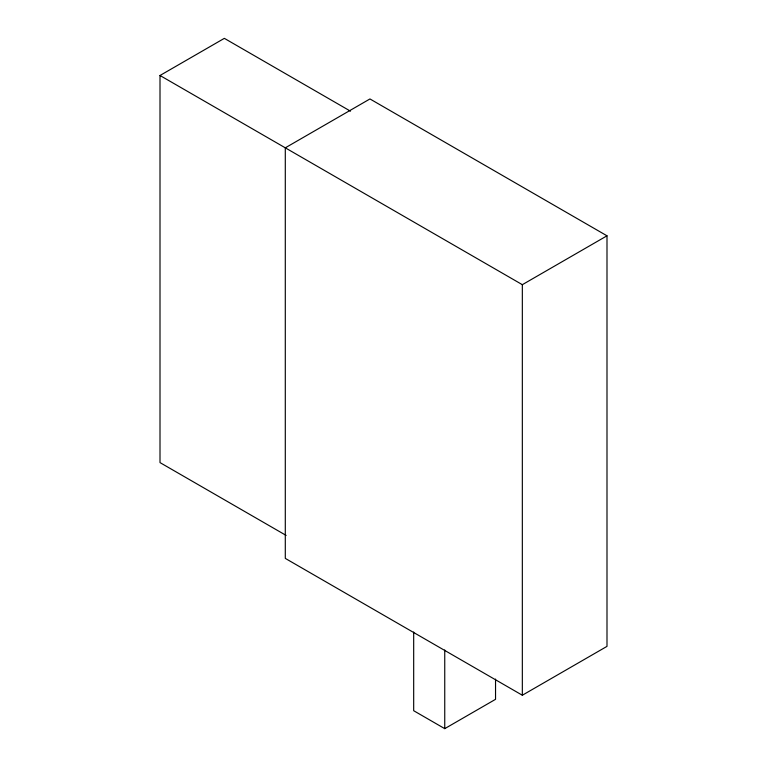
<?xml version="1.0" encoding="UTF-8"?>
<svg xmlns="http://www.w3.org/2000/svg" width="767" height="767" viewBox="0 0 767 767"><rect width="100%" height="100%" fill="white"/><g stroke="black" fill="none" stroke-linecap="round" stroke-linejoin="round"><path stroke-width="1.15" d="M286.149 535.424L160.006 462.597L160.006 75.492L224.347 38.35L350.49 111.177M160.006 75.492L522.337 284.682L606.994 235.805L606.994 646.37L522.337 695.238L285.295 558.395L285.295 147.83L369.953 98.953L606.994 235.805M413.681 632.037L413.681 710.712L444.745 728.65L495.54 699.322L495.54 679.063M522.337 284.682L522.337 695.238M444.745 649.975L444.745 728.65"/></g></svg>
